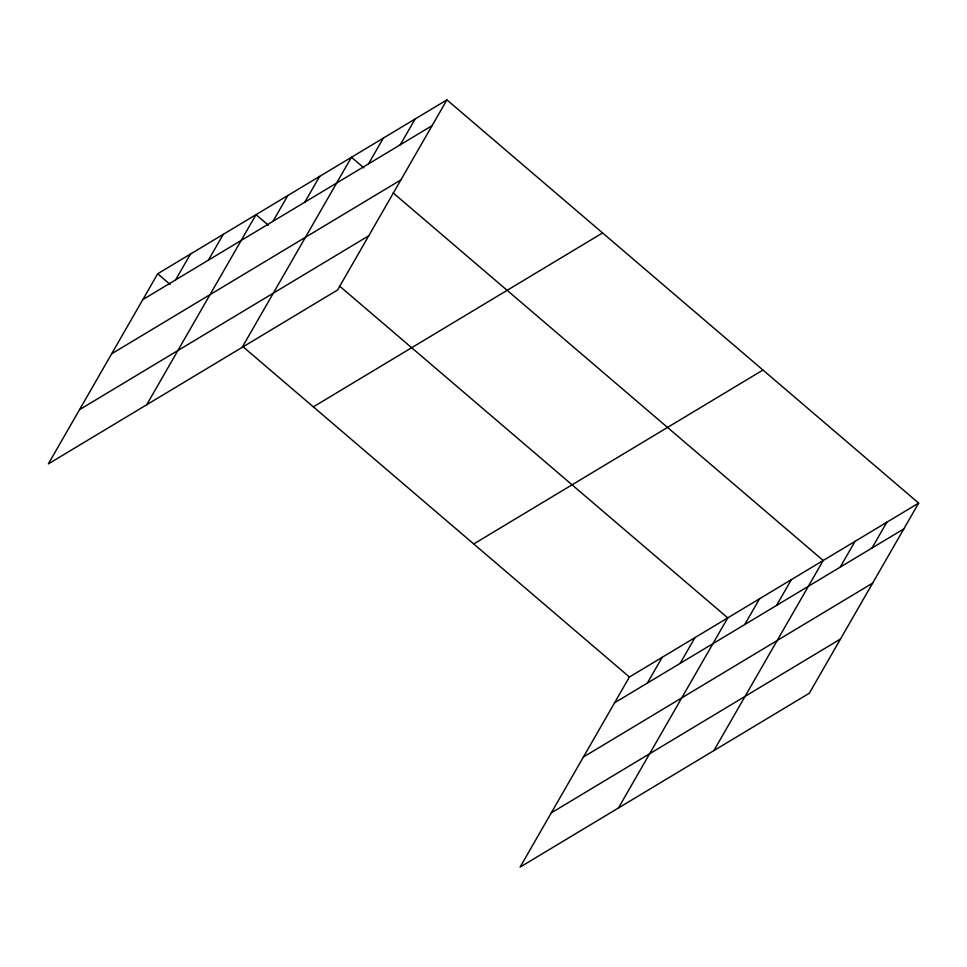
<?xml version="1.0" encoding="UTF-8"?>
<svg xmlns="http://www.w3.org/2000/svg" width="967" height="967" viewBox="0 0 967 967"><rect width="100%" height="100%" fill="white"/><g stroke="black" fill="none" stroke-linecap="round" stroke-linejoin="round"><path stroke-width="1.45" d="M446.911 99.879L157.669 273.782L48.35 463.894L337.592 289.979L446.911 99.879L918.65 503.106L809.331 693.218L520.089 867.121L629.408 677.021L918.65 503.106M175.619 279.862L190.451 254.079M208.401 260.159L223.232 234.365M146.694 404.762L256.013 214.662L268.415 225.263M272.996 221.322L287.828 195.527M304.81 202.188L319.642 176.393M242.149 347.371L351.456 157.27L363.87 167.871M368.451 163.931L383.283 138.136M400.265 144.796L415.097 119.001M647.358 683.101L662.19 657.306M680.139 663.386L694.971 637.604M618.433 807.989L727.752 617.889L339.49 286.014M744.735 624.549L759.566 598.754M776.549 605.415L791.381 579.632M713.888 750.597L823.195 560.497L393.194 192.941M840.19 567.158L855.021 541.363M872.004 548.023L886.836 522.24M142.838 299.577L432.08 125.662M111.652 353.801L400.906 179.886M79.536 409.67L368.778 235.755M313.344 406.853L602.586 232.938M473.733 543.95L762.975 370.035M614.577 702.804L903.819 528.901M583.391 757.028L872.645 583.125M551.263 812.896L840.516 638.994M157.669 273.782L170.071 284.395M243.394 347.068L629.408 677.021"/></g></svg>
